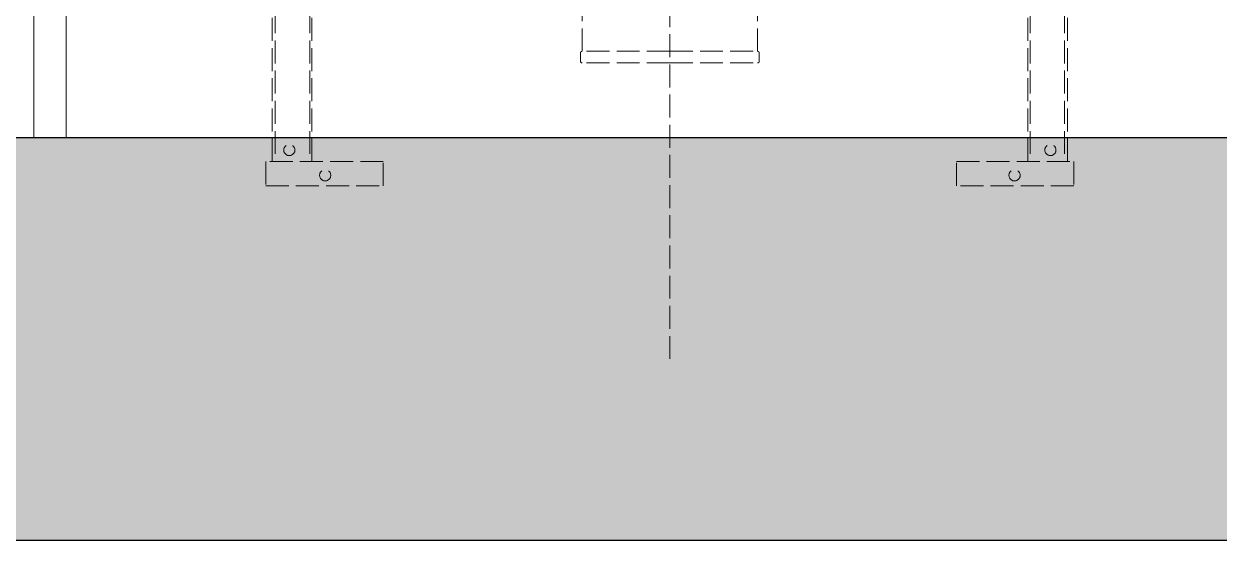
# Model space of a CAD drawing. Header units: inches. Extents: x 258415 to 640093, y 441672 to 945769.
# Drawn here: x 318033 to 318775, y 459374 to 459695 of the extents above; entities that cross this region are included whole.
import ezdxf

# ---------------------------------------------------------------- set-up
doc = ezdxf.new("R2010")
doc.units = ezdxf.units.IN
doc.header["$MEASUREMENT"] = 0
doc.linetypes.add('AM_DIN_F_W050', pattern=[6.25, 4.75, -1.5])
doc.layers.add('CQ Marble', color=6, linetype='Continuous', lineweight=0)
for name, color, linetype in [('CQ section wall', 3, 'Continuous'), ('CQ Section walls', 3, 'Continuous'), ('CQ Wall hatch_CHB', 8, 'Continuous'), ('DIM', 251, 'Continuous'), ('SANITARY WARES', 212, 'Continuous')]:
    doc.layers.add(name, color=color, linetype=linetype)

# ---------------------------------------------------------------- blocks, each defined once
blk = doc.blocks.new('ff12 section a and b')
at = {"layer": 'CQ Wall hatch_CHB', "ltscale": 300, "extrusion": (1.65644e-08, -2.02966e-09, 1)}
h = blk.add_hatch(dxfattribs=at)
h.set_pattern_fill('AR-CONC', color=256, scale=10, angle=-13.97142, style=0)
h.set_pattern_definition([(36.028577, (-117982.78, -49373.48), (68.0890203, -23.40695), [7.5, -82.5]), (341.028577, (-117982.78, -49373.48), (4.6961155, 76.3439316), [6, -66]), (86.480021, (-117977.11, -49375.43), (72.7851354, 52.936981), [6.374019, -70.114211]), (32.212777, (-117977.95, -49354.07), (99.570572, -41.829513), [11.25, -123.75]), (82.664212, (-117969.65, -49357.56), (114.220033, 71.96377), [9.561034, -105.171376]), (337.21274, (-117977.95, -49354.07), (114.220033, 71.96377), [9, -99]), (7.028577, (-117969.455, -49361.34), (48.2040844, -53.482392), [7.5, -82.5]), (312.028577, (-117969.455, -49361.34), (41.119588, 64.495185), [6, -66]), (57.480021, (-117965.44, -49365.796), (89.323671, 11.012793), [6.374019, -70.114211]), (23.5285767, (-117982.78, -49373.481), (9.2173322, 32.010976), [0, -65.2, 0, -67, 0, -66.25]), (353.528577, (-117982.78, -49373.48), (35.0512903, 31.9228578), [0, -38.2, 0, -63.7, 0, -25.25]), (313.5285767, (-118004.42, -49368.097), (51.2584374, -15.0772595), [0, -25, 0, -78, 0, -103.5]), (303.528577, (-118014.125, -49365.683), (59.0102484, -4.3659754), [0, -32.5, 0, -51.8, 0, -73.5])])
h.paths.add_polyline_path([(308598.93, 463573.85), (308598.93, 463323.85), (312785.44, 463323.85), (312785.44, 463823.85), (312585.44, 463823.85), (312585.44, 463573.85)])
h.paths.add_polyline_path([(308598.93, 459623.85), (308598.93, 459373.85), (312785.44, 459373.85), (312785.44, 459623.85)])
at = {"layer": 'CQ Marble', "elevation": 0}
blk.add_lwpolyline([(312535.44, 460873.85), (312535.44, 460853.85), (312425.44, 460853.85), (312425.44, 459623.85), (312405.44, 459623.85), (312405.44, 460873.85), (312535.44, 460873.85)], dxfattribs=at)
at = {"layer": 'CQ Section walls', "extrusion": (1.65644e-08, -2.02966e-09, 1), "elevation": 0}
for points in [[(308598.93, 459623.85), (312785.44, 459623.85), (312785.44, 459373.85)], [(312785.44, 459373.85), (308598.93, 459373.85)]]:
    blk.add_lwpolyline(points, dxfattribs=at)
blk = doc.blocks.new('tece profil_9300080 front')
at = {"layer": 'SANITARY WARES', "color": 8, "linetype": 'AM_DIN_F_W050', "lineweight": 0, "ltscale": 3}
for p, q in [((156336.71, 19167.01), (156336.71, 19172.21)), ((156392.21, 19173.21), (156337.71, 19173.21)), ((156392.21, 19173.21), (156446.71, 19173.21)), ((156447.71, 19167.01), (156447.71, 19172.21)), ((156392.21, 19166.01), (156337.71, 19166.01)), ((156392.21, 19166.01), (156446.71, 19166.01))]:
    blk.add_line(p, q, dxfattribs=at)
for points in [[(156392.21, 18982.05), (156392.21, 20239.75)], [(156337.7, 19173.21), (156337.7, 19232.03)], [(156446.73, 19173.21), (156446.73, 19232.03)]]:
    blk.add_lwpolyline(points, dxfattribs=at)
for points in [[(156147.11, 19104.7), (156145.16, 19104.7), (156145.16, 19273.69), (156147.11, 19273.69)], [(156169.74, 19273.69), (156168.49, 19273.69), (156168.49, 19104.7), (156169.74, 19104.7)], [(156614.68, 19273.69), (156615.94, 19273.69), (156615.94, 19104.7), (156614.68, 19104.7)], [(156637.31, 19104.7), (156639.26, 19104.7), (156639.26, 19273.69), (156637.31, 19273.69)], [(156141.21, 19089.7), (156214.21, 19089.7), (156214.21, 19104.7), (156141.21, 19104.7)], [(156643.21, 19089.7), (156570.21, 19089.7), (156570.21, 19104.7), (156643.21, 19104.7)]]:
    blk.add_lwpolyline(points, close=True, dxfattribs=at)
for centre in [(156155.84, 19111.88), (156628.58, 19111.88), (156178.11, 19096.15), (156606.31, 19096.15)]:
    blk.add_circle(centre, 3.48, dxfattribs=at)
for centre, start, end in [((156337.71, 19172.21), 90, 180), ((156446.71, 19172.21), 0, 90), ((156337.71, 19167.01), 180, 270), ((156446.71, 19167.01), 270, 0)]:
    blk.add_arc(centre, 1, start, end, dxfattribs=at)

msp = doc.modelspace()

# ---------------------------------------------------------------- block references
at = {"layer": 'CQ section wall', "xscale": -1}
msp.add_blockref('ff12 section a and b', (630464.254, 0), dxfattribs=at)
at = {"layer": 'DIM', "lineweight": 0}
msp.add_blockref('tece profil_9300080 front', (162041.608, 440504.363, 0), dxfattribs=at)

doc.saveas('drawing.dxf')
